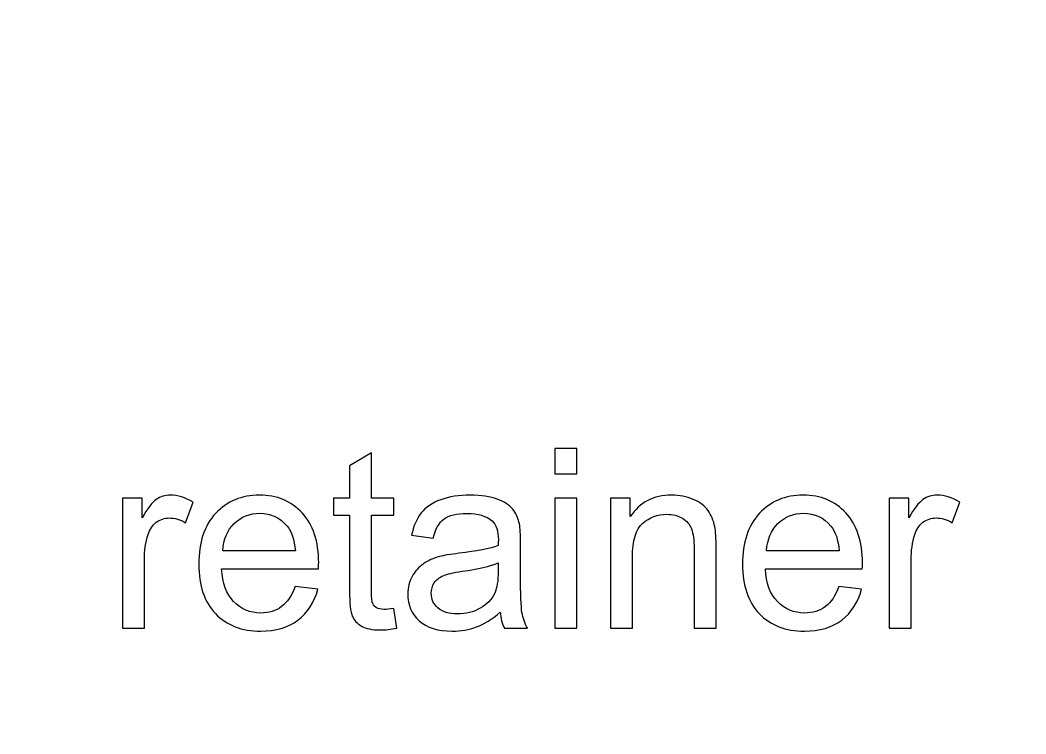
# Model space of a CAD drawing. Header units: centimetres. Extents: x -233 to -82, y 123 to 153.
# Drawn here: x -118.004 to -116.589, y 151.748 to 152.751 of the extents above; entities that cross this region are included whole.
import ezdxf

# ---------------------------------------------------------------- set-up
doc = ezdxf.new("R2010")
doc.units = ezdxf.units.CM
doc.header["$MEASUREMENT"] = 0
doc.layers.add('layer 1', color=7, linetype='Continuous')

msp = doc.modelspace()

# ---------------------------------------------------------------- linework, layer by layer
at = {"layer": 'layer 1', "color": 1, "lineweight": 9}
msp.add_open_spline([(-126.51636, 152.75145), (-126.51636, 152.75145), (-129.7739, 152.75145), (-129.7739, 152.75145), (-129.7739, 152.75145), (-129.7739, 152.75145), (-136.26995, 149.00072), (-136.26995, 149.00072), (-136.26995, 149.00072), (-136.26995, 149.00072), (-140.02277, 142.50252), (-140.02277, 142.50252), (-140.02277, 142.50252), (-140.02277, 142.50252), (-140.02277, 134.99898), (-140.02277, 134.99898), (-140.02277, 134.99898), (-140.02277, 134.99898), (-136.26995, 128.50081), (-136.26995, 128.50081), (-136.26995, 128.50081), (-136.26995, 128.50081), (-129.7739, 124.74796), (-129.7739, 124.74796), (-129.7739, 124.74796), (-129.7739, 124.74796), (-122.27036, 124.74796), (-122.27036, 124.74796), (-122.27036, 124.74796), (-122.27036, 124.74796), (-115.77213, 128.50081), (-115.77213, 128.50081), (-115.77213, 128.50081), (-115.77213, 128.50081), (-112.02146, 134.99898), (-112.02146, 134.99898), (-112.02146, 134.99898), (-112.02146, 134.99898), (-112.02146, 142.50252), (-112.02146, 142.50252), (-112.02146, 142.50252), (-112.02146, 142.50252), (-115.77213, 149.00072), (-115.77213, 149.00072), (-115.77213, 149.00072), (-115.77213, 149.00072), (-122.27036, 152.75145), (-122.27036, 152.75145), (-122.27036, 152.75145), (-122.27036, 152.75145), (-125.51514, 152.75145), (-125.51514, 152.75145)], degree=3, knots=[0, 0, 0, 0, 0.0714286, 0.0714286, 0.0714286, 0.0714286, 0.1428571, 0.1428571, 0.1428571, 0.1428571, 0.2142857, 0.2142857, 0.2142857, 0.2142857, 0.2857143, 0.2857143, 0.2857143, 0.2857143, 0.3571429, 0.3571429, 0.3571429, 0.3571429, 0.4285714, 0.4285714, 0.4285714, 0.4285714, 0.5, 0.5, 0.5, 0.5, 0.5714286, 0.5714286, 0.5714286, 0.5714286, 0.6428571, 0.6428571, 0.6428571, 0.6428571, 0.7142857, 0.7142857, 0.7142857, 0.7142857, 0.7857143, 0.7857143, 0.7857143, 0.7857143, 0.8571429, 0.8571429, 0.8571429, 0.8571429, 1, 1, 1, 1], dxfattribs=at)
at = {"layer": 'layer 1'}
for points, knots in [([(-117.4785, 151.92423), (-117.4785, 151.92423), (-117.4741, 151.89683), (-117.4741, 151.89683), (-117.4741, 151.89683), (-117.4828, 151.89503), (-117.4906, 151.89413), (-117.4975, 151.89413), (-117.4975, 151.89413), (-117.5088, 151.89413), (-117.5175, 151.89593), (-117.5237, 151.89953), (-117.5237, 151.89953), (-117.5299, 151.90303), (-117.5343, 151.90773), (-117.5368, 151.91353), (-117.5368, 151.91353), (-117.5393, 151.91933), (-117.5406, 151.93153), (-117.5406, 151.95013), (-117.5406, 151.95013), (-117.5406, 151.95013), (-117.5406, 152.05533), (-117.5406, 152.05533), (-117.5406, 152.05533), (-117.5406, 152.05533), (-117.5633, 152.05533), (-117.5633, 152.05533), (-117.5633, 152.05533), (-117.5633, 152.05533), (-117.5633, 152.07943), (-117.5633, 152.07943), (-117.5633, 152.07943), (-117.5633, 152.07943), (-117.5406, 152.07943), (-117.5406, 152.07943), (-117.5406, 152.07943), (-117.5406, 152.07943), (-117.5406, 152.12473), (-117.5406, 152.12473), (-117.5406, 152.12473), (-117.5406, 152.12473), (-117.5097, 152.14333), (-117.5097, 152.14333), (-117.5097, 152.14333), (-117.5097, 152.14333), (-117.5097, 152.07943), (-117.5097, 152.07943), (-117.5097, 152.07943), (-117.5097, 152.07943), (-117.4785, 152.07943), (-117.4785, 152.07943), (-117.4785, 152.07943), (-117.4785, 152.07943), (-117.4785, 152.05533), (-117.4785, 152.05533), (-117.4785, 152.05533), (-117.4785, 152.05533), (-117.5097, 152.05533), (-117.5097, 152.05533), (-117.5097, 152.05533), (-117.5097, 152.05533), (-117.5097, 151.94833), (-117.5097, 151.94833), (-117.5097, 151.94833), (-117.5097, 151.93953), (-117.5092, 151.93383), (-117.5081, 151.93133), (-117.5081, 151.93133), (-117.507, 151.92883), (-117.5052, 151.92683), (-117.5027, 151.92533), (-117.5027, 151.92533), (-117.5002, 151.92383), (-117.4967, 151.92303), (-117.4922, 151.92303), (-117.4922, 151.92303), (-117.4887, 151.92303), (-117.4842, 151.92343), (-117.4785, 151.92423)], [0, 0, 0, 0, 0.047619, 0.047619, 0.047619, 0.047619, 0.0952381, 0.0952381, 0.0952381, 0.0952381, 0.1428571, 0.1428571, 0.1428571, 0.1428571, 0.1904762, 0.1904762, 0.1904762, 0.1904762, 0.2380952, 0.2380952, 0.2380952, 0.2380952, 0.2857143, 0.2857143, 0.2857143, 0.2857143, 0.3333333, 0.3333333, 0.3333333, 0.3333333, 0.3809524, 0.3809524, 0.3809524, 0.3809524, 0.4285714, 0.4285714, 0.4285714, 0.4285714, 0.4761905, 0.4761905, 0.4761905, 0.4761905, 0.5238095, 0.5238095, 0.5238095, 0.5238095, 0.5714286, 0.5714286, 0.5714286, 0.5714286, 0.6190476, 0.6190476, 0.6190476, 0.6190476, 0.6666667, 0.6666667, 0.6666667, 0.6666667, 0.7142857, 0.7142857, 0.7142857, 0.7142857, 0.7619048, 0.7619048, 0.7619048, 0.7619048, 0.8095238, 0.8095238, 0.8095238, 0.8095238, 0.8571429, 0.8571429, 0.8571429, 0.8571429, 0.9047619, 0.9047619, 0.9047619, 0.9047619, 1, 1, 1, 1]), ([(-117.2519, 152.11343), (-117.2519, 152.11343), (-117.2519, 152.14903), (-117.2519, 152.14903), (-117.2519, 152.14903), (-117.2519, 152.14903), (-117.2209, 152.14903), (-117.2209, 152.14903), (-117.2209, 152.14903), (-117.2209, 152.14903), (-117.2209, 152.11343), (-117.2209, 152.11343), (-117.2209, 152.11343), (-117.2209, 152.11343), (-117.2519, 152.11343), (-117.2519, 152.11343)], [0, 0, 0, 0, 0.2, 0.2, 0.2, 0.2, 0.4, 0.4, 0.4, 0.4, 0.6, 0.6, 0.6, 0.6, 1, 1, 1, 1]), ([(-117.8603, 151.89653), (-117.8603, 151.89653), (-117.8603, 152.07943), (-117.8603, 152.07943), (-117.8603, 152.07943), (-117.8603, 152.07943), (-117.8324, 152.07943), (-117.8324, 152.07943), (-117.8324, 152.07943), (-117.8324, 152.07943), (-117.8324, 152.05173), (-117.8324, 152.05173), (-117.8324, 152.05173), (-117.8253, 152.06473), (-117.8187, 152.07333), (-117.8126, 152.07743), (-117.8126, 152.07743), (-117.8066, 152.08153), (-117.8, 152.08363), (-117.7928, 152.08363), (-117.7928, 152.08363), (-117.7823, 152.08363), (-117.7717, 152.08033), (-117.7609, 152.07363), (-117.7609, 152.07363), (-117.7609, 152.07363), (-117.7716, 152.04483), (-117.7716, 152.04483), (-117.7716, 152.04483), (-117.7791, 152.04933), (-117.7867, 152.05153), (-117.7943, 152.05153), (-117.7943, 152.05153), (-117.8011, 152.05153), (-117.8072, 152.04953), (-117.8126, 152.04543), (-117.8126, 152.04543), (-117.818, 152.04133), (-117.8218, 152.03573), (-117.8241, 152.02843), (-117.8241, 152.02843), (-117.8276, 152.01743), (-117.8293, 152.00543), (-117.8293, 151.99233), (-117.8293, 151.99233), (-117.8293, 151.99233), (-117.8293, 151.89653), (-117.8293, 151.89653), (-117.8293, 151.89653), (-117.8293, 151.89653), (-117.8603, 151.89653), (-117.8603, 151.89653)], [0, 0, 0, 0, 0.0714286, 0.0714286, 0.0714286, 0.0714286, 0.1428571, 0.1428571, 0.1428571, 0.1428571, 0.2142857, 0.2142857, 0.2142857, 0.2142857, 0.2857143, 0.2857143, 0.2857143, 0.2857143, 0.3571429, 0.3571429, 0.3571429, 0.3571429, 0.4285714, 0.4285714, 0.4285714, 0.4285714, 0.5, 0.5, 0.5, 0.5, 0.5714286, 0.5714286, 0.5714286, 0.5714286, 0.6428571, 0.6428571, 0.6428571, 0.6428571, 0.7142857, 0.7142857, 0.7142857, 0.7142857, 0.7857143, 0.7857143, 0.7857143, 0.7857143, 0.8571429, 0.8571429, 0.8571429, 0.8571429, 1, 1, 1, 1]), ([(-117.6172, 151.95543), (-117.6172, 151.95543), (-117.5852, 151.95143), (-117.5852, 151.95143), (-117.5852, 151.95143), (-117.5903, 151.93273), (-117.5996, 151.91823), (-117.6133, 151.90793), (-117.6133, 151.90793), (-117.627, 151.89763), (-117.6444, 151.89243), (-117.6656, 151.89243), (-117.6656, 151.89243), (-117.6924, 151.89243), (-117.7136, 151.90063), (-117.7293, 151.91713), (-117.7293, 151.91713), (-117.745, 151.93363), (-117.7528, 151.95673), (-117.7528, 151.98643), (-117.7528, 151.98643), (-117.7528, 152.01723), (-117.7449, 152.04113), (-117.729, 152.05813), (-117.729, 152.05813), (-117.7131, 152.07513), (-117.6926, 152.08363), (-117.6673, 152.08363), (-117.6673, 152.08363), (-117.6429, 152.08363), (-117.6229, 152.07533), (-117.6074, 152.05863), (-117.6074, 152.05863), (-117.5919, 152.04193), (-117.5841, 152.01853), (-117.5841, 151.98833), (-117.5841, 151.98833), (-117.5841, 151.98653), (-117.5842, 151.98373), (-117.5843, 151.98003), (-117.5843, 151.98003), (-117.5843, 151.98003), (-117.7207, 151.98003), (-117.7207, 151.98003), (-117.7207, 151.98003), (-117.7196, 151.95993), (-117.7139, 151.94463), (-117.7037, 151.93393), (-117.7037, 151.93393), (-117.6935, 151.92323), (-117.6807, 151.91793), (-117.6654, 151.91793), (-117.6654, 151.91793), (-117.6541, 151.91793), (-117.6444, 151.92093), (-117.6363, 151.92693), (-117.6363, 151.92693), (-117.6283, 151.93283), (-117.6219, 151.94233), (-117.6172, 151.95543)], [0, 0, 0, 0, 0.0625, 0.0625, 0.0625, 0.0625, 0.125, 0.125, 0.125, 0.125, 0.1875, 0.1875, 0.1875, 0.1875, 0.25, 0.25, 0.25, 0.25, 0.3125, 0.3125, 0.3125, 0.3125, 0.375, 0.375, 0.375, 0.375, 0.4375, 0.4375, 0.4375, 0.4375, 0.5, 0.5, 0.5, 0.5, 0.5625, 0.5625, 0.5625, 0.5625, 0.625, 0.625, 0.625, 0.625, 0.6875, 0.6875, 0.6875, 0.6875, 0.75, 0.75, 0.75, 0.75, 0.8125, 0.8125, 0.8125, 0.8125, 0.875, 0.875, 0.875, 0.875, 1, 1, 1, 1]), ([(-117.3289, 151.91913), (-117.3404, 151.90933), (-117.3514, 151.90243), (-117.362, 151.89843), (-117.362, 151.89843), (-117.3727, 151.89443), (-117.3841, 151.89243), (-117.3962, 151.89243), (-117.3962, 151.89243), (-117.4163, 151.89243), (-117.4318, 151.89733), (-117.4426, 151.90713), (-117.4426, 151.90713), (-117.4534, 151.91693), (-117.4588, 151.92943), (-117.4588, 151.94473), (-117.4588, 151.94473), (-117.4588, 151.95373), (-117.4567, 151.96193), (-117.4526, 151.96933), (-117.4526, 151.96933), (-117.4485, 151.97673), (-117.4432, 151.98263), (-117.4366, 151.98713), (-117.4366, 151.98713), (-117.43, 151.99163), (-117.4226, 151.99503), (-117.4143, 151.99733), (-117.4143, 151.99733), (-117.4082, 151.99893), (-117.3991, 152.00043), (-117.3868, 152.00193), (-117.3868, 152.00193), (-117.3617, 152.00493), (-117.3433, 152.00853), (-117.3315, 152.01263), (-117.3315, 152.01263), (-117.3314, 152.01693), (-117.3313, 152.01963), (-117.3313, 152.02073), (-117.3313, 152.02073), (-117.3313, 152.03333), (-117.3342, 152.04223), (-117.3401, 152.04743), (-117.3401, 152.04743), (-117.348, 152.05443), (-117.3598, 152.05793), (-117.3754, 152.05793), (-117.3754, 152.05793), (-117.39, 152.05793), (-117.4008, 152.05543), (-117.4077, 152.05033), (-117.4077, 152.05033), (-117.4146, 152.04523), (-117.4198, 152.03613), (-117.4231, 152.02313), (-117.4231, 152.02313), (-117.4231, 152.02313), (-117.4534, 152.02723), (-117.4534, 152.02723), (-117.4534, 152.02723), (-117.4507, 152.04023), (-117.4461, 152.05073), (-117.4398, 152.05873), (-117.4398, 152.05873), (-117.4335, 152.06663), (-117.4243, 152.07283), (-117.4124, 152.07713), (-117.4124, 152.07713), (-117.4005, 152.08143), (-117.3866, 152.08363), (-117.3709, 152.08363), (-117.3709, 152.08363), (-117.3553, 152.08363), (-117.3426, 152.08183), (-117.3328, 152.07813), (-117.3328, 152.07813), (-117.3231, 152.07443), (-117.3159, 152.06973), (-117.3113, 152.06423), (-117.3113, 152.06423), (-117.3067, 152.05863), (-117.3035, 152.05163), (-117.3017, 152.04313), (-117.3017, 152.04313), (-117.3006, 152.03783), (-117.3001, 152.02833), (-117.3001, 152.01453), (-117.3001, 152.01453), (-117.3001, 152.01453), (-117.3001, 151.97323), (-117.3001, 151.97323), (-117.3001, 151.97323), (-117.3001, 151.94433), (-117.2994, 151.92613), (-117.2981, 151.91853), (-117.2981, 151.91853), (-117.2968, 151.91083), (-117.2942, 151.90353), (-117.2903, 151.89653), (-117.2903, 151.89653), (-117.2903, 151.89653), (-117.3227, 151.89653), (-117.3227, 151.89653), (-117.3227, 151.89653), (-117.3259, 151.90293), (-117.328, 151.91043), (-117.3289, 151.91913)], [0, 0, 0, 0, 0.0357143, 0.0357143, 0.0357143, 0.0357143, 0.0714286, 0.0714286, 0.0714286, 0.0714286, 0.1071429, 0.1071429, 0.1071429, 0.1071429, 0.1428571, 0.1428571, 0.1428571, 0.1428571, 0.1785714, 0.1785714, 0.1785714, 0.1785714, 0.2142857, 0.2142857, 0.2142857, 0.2142857, 0.25, 0.25, 0.25, 0.25, 0.2857143, 0.2857143, 0.2857143, 0.2857143, 0.3214286, 0.3214286, 0.3214286, 0.3214286, 0.3571429, 0.3571429, 0.3571429, 0.3571429, 0.3928571, 0.3928571, 0.3928571, 0.3928571, 0.4285714, 0.4285714, 0.4285714, 0.4285714, 0.4642857, 0.4642857, 0.4642857, 0.4642857, 0.5, 0.5, 0.5, 0.5, 0.5357143, 0.5357143, 0.5357143, 0.5357143, 0.5714286, 0.5714286, 0.5714286, 0.5714286, 0.6071429, 0.6071429, 0.6071429, 0.6071429, 0.6428571, 0.6428571, 0.6428571, 0.6428571, 0.6785714, 0.6785714, 0.6785714, 0.6785714, 0.7142857, 0.7142857, 0.7142857, 0.7142857, 0.75, 0.75, 0.75, 0.75, 0.7857143, 0.7857143, 0.7857143, 0.7857143, 0.8214286, 0.8214286, 0.8214286, 0.8214286, 0.8571429, 0.8571429, 0.8571429, 0.8571429, 0.8928571, 0.8928571, 0.8928571, 0.8928571, 0.9285714, 0.9285714, 0.9285714, 0.9285714, 1, 1, 1, 1]), ([(-117.1736, 151.89653), (-117.1736, 151.89653), (-117.1736, 152.07943), (-117.1736, 152.07943), (-117.1736, 152.07943), (-117.1736, 152.07943), (-117.1457, 152.07943), (-117.1457, 152.07943), (-117.1457, 152.07943), (-117.1457, 152.07943), (-117.1457, 152.05343), (-117.1457, 152.05343), (-117.1457, 152.05343), (-117.1323, 152.07353), (-117.1129, 152.08363), (-117.0875, 152.08363), (-117.0875, 152.08363), (-117.0765, 152.08363), (-117.0664, 152.08163), (-117.0571, 152.07773), (-117.0571, 152.07773), (-117.0478, 152.07373), (-117.0409, 152.06853), (-117.0363, 152.06213), (-117.0363, 152.06213), (-117.0318, 152.05563), (-117.0286, 152.04803), (-117.0267, 152.03913), (-117.0267, 152.03913), (-117.0256, 152.03343), (-117.025, 152.02333), (-117.025, 152.00903), (-117.025, 152.00903), (-117.025, 152.00903), (-117.025, 151.89653), (-117.025, 151.89653), (-117.025, 151.89653), (-117.025, 151.89653), (-117.056, 151.89653), (-117.056, 151.89653), (-117.056, 151.89653), (-117.056, 151.89653), (-117.056, 152.00783), (-117.056, 152.00783), (-117.056, 152.00783), (-117.056, 152.02043), (-117.0572, 152.02983), (-117.0596, 152.03613), (-117.0596, 152.03613), (-117.062, 152.04243), (-117.0663, 152.04743), (-117.0724, 152.05113), (-117.0724, 152.05113), (-117.0786, 152.05483), (-117.0858, 152.05673), (-117.0941, 152.05673), (-117.0941, 152.05673), (-117.1073, 152.05673), (-117.1187, 152.05253), (-117.1282, 152.04413), (-117.1282, 152.04413), (-117.1378, 152.03573), (-117.1426, 152.01983), (-117.1426, 151.99643), (-117.1426, 151.99643), (-117.1426, 151.99643), (-117.1426, 151.89653), (-117.1426, 151.89653), (-117.1426, 151.89653), (-117.1426, 151.89653), (-117.1736, 151.89653), (-117.1736, 151.89653)], [0, 0, 0, 0, 0.0526316, 0.0526316, 0.0526316, 0.0526316, 0.1052632, 0.1052632, 0.1052632, 0.1052632, 0.1578947, 0.1578947, 0.1578947, 0.1578947, 0.2105263, 0.2105263, 0.2105263, 0.2105263, 0.2631579, 0.2631579, 0.2631579, 0.2631579, 0.3157895, 0.3157895, 0.3157895, 0.3157895, 0.3684211, 0.3684211, 0.3684211, 0.3684211, 0.4210526, 0.4210526, 0.4210526, 0.4210526, 0.4736842, 0.4736842, 0.4736842, 0.4736842, 0.5263158, 0.5263158, 0.5263158, 0.5263158, 0.5789474, 0.5789474, 0.5789474, 0.5789474, 0.6315789, 0.6315789, 0.6315789, 0.6315789, 0.6842105, 0.6842105, 0.6842105, 0.6842105, 0.7368421, 0.7368421, 0.7368421, 0.7368421, 0.7894737, 0.7894737, 0.7894737, 0.7894737, 0.8421053, 0.8421053, 0.8421053, 0.8421053, 0.8947368, 0.8947368, 0.8947368, 0.8947368, 1, 1, 1, 1]), ([(-116.8522, 151.95543), (-116.8522, 151.95543), (-116.8202, 151.95143), (-116.8202, 151.95143), (-116.8202, 151.95143), (-116.8253, 151.93273), (-116.8346, 151.91823), (-116.8483, 151.90793), (-116.8483, 151.90793), (-116.862, 151.89763), (-116.8794, 151.89243), (-116.9006, 151.89243), (-116.9006, 151.89243), (-116.9274, 151.89243), (-116.9486, 151.90063), (-116.9643, 151.91713), (-116.9643, 151.91713), (-116.98, 151.93363), (-116.9878, 151.95673), (-116.9878, 151.98643), (-116.9878, 151.98643), (-116.9878, 152.01723), (-116.9799, 152.04113), (-116.964, 152.05813), (-116.964, 152.05813), (-116.9481, 152.07513), (-116.9276, 152.08363), (-116.9023, 152.08363), (-116.9023, 152.08363), (-116.8779, 152.08363), (-116.8579, 152.07533), (-116.8424, 152.05863), (-116.8424, 152.05863), (-116.8269, 152.04193), (-116.8191, 152.01853), (-116.8191, 151.98833), (-116.8191, 151.98833), (-116.8191, 151.98653), (-116.8192, 151.98373), (-116.8193, 151.98003), (-116.8193, 151.98003), (-116.8193, 151.98003), (-116.9557, 151.98003), (-116.9557, 151.98003), (-116.9557, 151.98003), (-116.9546, 151.95993), (-116.9489, 151.94463), (-116.9387, 151.93393), (-116.9387, 151.93393), (-116.9285, 151.92323), (-116.9157, 151.91793), (-116.9004, 151.91793), (-116.9004, 151.91793), (-116.8891, 151.91793), (-116.8794, 151.92093), (-116.8713, 151.92693), (-116.8713, 151.92693), (-116.8633, 151.93283), (-116.8569, 151.94233), (-116.8522, 151.95543)], [0, 0, 0, 0, 0.0625, 0.0625, 0.0625, 0.0625, 0.125, 0.125, 0.125, 0.125, 0.1875, 0.1875, 0.1875, 0.1875, 0.25, 0.25, 0.25, 0.25, 0.3125, 0.3125, 0.3125, 0.3125, 0.375, 0.375, 0.375, 0.375, 0.4375, 0.4375, 0.4375, 0.4375, 0.5, 0.5, 0.5, 0.5, 0.5625, 0.5625, 0.5625, 0.5625, 0.625, 0.625, 0.625, 0.625, 0.6875, 0.6875, 0.6875, 0.6875, 0.75, 0.75, 0.75, 0.75, 0.8125, 0.8125, 0.8125, 0.8125, 0.875, 0.875, 0.875, 0.875, 1, 1, 1, 1]), ([(-116.7816, 151.89653), (-116.7816, 151.89653), (-116.7816, 152.07943), (-116.7816, 152.07943), (-116.7816, 152.07943), (-116.7816, 152.07943), (-116.7537, 152.07943), (-116.7537, 152.07943), (-116.7537, 152.07943), (-116.7537, 152.07943), (-116.7537, 152.05173), (-116.7537, 152.05173), (-116.7537, 152.05173), (-116.7466, 152.06473), (-116.74, 152.07333), (-116.7339, 152.07743), (-116.7339, 152.07743), (-116.7279, 152.08153), (-116.7213, 152.08363), (-116.7141, 152.08363), (-116.7141, 152.08363), (-116.7036, 152.08363), (-116.693, 152.08033), (-116.6822, 152.07363), (-116.6822, 152.07363), (-116.6822, 152.07363), (-116.6929, 152.04483), (-116.6929, 152.04483), (-116.6929, 152.04483), (-116.7004, 152.04933), (-116.708, 152.05153), (-116.7156, 152.05153), (-116.7156, 152.05153), (-116.7224, 152.05153), (-116.7285, 152.04953), (-116.7339, 152.04543), (-116.7339, 152.04543), (-116.7393, 152.04133), (-116.7431, 152.03573), (-116.7454, 152.02843), (-116.7454, 152.02843), (-116.7489, 152.01743), (-116.7506, 152.00543), (-116.7506, 151.99233), (-116.7506, 151.99233), (-116.7506, 151.99233), (-116.7506, 151.89653), (-116.7506, 151.89653), (-116.7506, 151.89653), (-116.7506, 151.89653), (-116.7816, 151.89653), (-116.7816, 151.89653)], [0, 0, 0, 0, 0.0714286, 0.0714286, 0.0714286, 0.0714286, 0.1428571, 0.1428571, 0.1428571, 0.1428571, 0.2142857, 0.2142857, 0.2142857, 0.2142857, 0.2857143, 0.2857143, 0.2857143, 0.2857143, 0.3571429, 0.3571429, 0.3571429, 0.3571429, 0.4285714, 0.4285714, 0.4285714, 0.4285714, 0.5, 0.5, 0.5, 0.5, 0.5714286, 0.5714286, 0.5714286, 0.5714286, 0.6428571, 0.6428571, 0.6428571, 0.6428571, 0.7142857, 0.7142857, 0.7142857, 0.7142857, 0.7857143, 0.7857143, 0.7857143, 0.7857143, 0.8571429, 0.8571429, 0.8571429, 0.8571429, 1, 1, 1, 1]), ([(-117.2519, 151.89653), (-117.2519, 151.89653), (-117.2519, 152.07943), (-117.2519, 152.07943), (-117.2519, 152.07943), (-117.2519, 152.07943), (-117.2209, 152.07943), (-117.2209, 152.07943), (-117.2209, 152.07943), (-117.2209, 152.07943), (-117.2209, 151.89653), (-117.2209, 151.89653), (-117.2209, 151.89653), (-117.2209, 151.89653), (-117.2519, 151.89653), (-117.2519, 151.89653)], [0, 0, 0, 0, 0.2, 0.2, 0.2, 0.2, 0.4, 0.4, 0.4, 0.4, 0.6, 0.6, 0.6, 0.6, 1, 1, 1, 1]), ([(-117.719, 152.00553), (-117.719, 152.00553), (-117.6169, 152.00553), (-117.6169, 152.00553), (-117.6169, 152.00553), (-117.6182, 152.02093), (-117.6221, 152.03253), (-117.6286, 152.04023), (-117.6286, 152.04023), (-117.6385, 152.05213), (-117.6513, 152.05813), (-117.667, 152.05813), (-117.667, 152.05813), (-117.6813, 152.05813), (-117.6932, 152.05333), (-117.7029, 152.04383), (-117.7029, 152.04383), (-117.7126, 152.03433), (-117.718, 152.02153), (-117.719, 152.00553)], [0, 0, 0, 0, 0.1666667, 0.1666667, 0.1666667, 0.1666667, 0.3333333, 0.3333333, 0.3333333, 0.3333333, 0.5, 0.5, 0.5, 0.5, 0.6666667, 0.6666667, 0.6666667, 0.6666667, 1, 1, 1, 1]), ([(-116.954, 152.00553), (-116.954, 152.00553), (-116.8519, 152.00553), (-116.8519, 152.00553), (-116.8519, 152.00553), (-116.8532, 152.02093), (-116.8571, 152.03253), (-116.8636, 152.04023), (-116.8636, 152.04023), (-116.8735, 152.05213), (-116.8863, 152.05813), (-116.902, 152.05813), (-116.902, 152.05813), (-116.9163, 152.05813), (-116.9282, 152.05333), (-116.9379, 152.04383), (-116.9379, 152.04383), (-116.9476, 152.03433), (-116.953, 152.02153), (-116.954, 152.00553)], [0, 0, 0, 0, 0.1666667, 0.1666667, 0.1666667, 0.1666667, 0.3333333, 0.3333333, 0.3333333, 0.3333333, 0.5, 0.5, 0.5, 0.5, 0.6666667, 0.6666667, 0.6666667, 0.6666667, 1, 1, 1, 1]), ([(-117.3315, 151.98833), (-117.3427, 151.98373), (-117.3596, 151.97983), (-117.3821, 151.97663), (-117.3821, 151.97663), (-117.3948, 151.97473), (-117.4038, 151.97273), (-117.4091, 151.97043), (-117.4091, 151.97043), (-117.4144, 151.96813), (-117.4185, 151.96483), (-117.4214, 151.96043), (-117.4214, 151.96043), (-117.4243, 151.95593), (-117.4257, 151.95103), (-117.4257, 151.94563), (-117.4257, 151.94563), (-117.4257, 151.93733), (-117.4226, 151.93053), (-117.4163, 151.92503), (-117.4163, 151.92503), (-117.41, 151.91953), (-117.4009, 151.91673), (-117.3888, 151.91673), (-117.3888, 151.91673), (-117.3769, 151.91673), (-117.3662, 151.91933), (-117.3569, 151.92453), (-117.3569, 151.92453), (-117.3476, 151.92973), (-117.3408, 151.93683), (-117.3365, 151.94593), (-117.3365, 151.94593), (-117.3332, 151.95293), (-117.3315, 151.96323), (-117.3315, 151.97693), (-117.3315, 151.97693), (-117.3315, 151.97693), (-117.3315, 151.98833), (-117.3315, 151.98833)], [0, 0, 0, 0, 0.0909091, 0.0909091, 0.0909091, 0.0909091, 0.1818182, 0.1818182, 0.1818182, 0.1818182, 0.2727273, 0.2727273, 0.2727273, 0.2727273, 0.3636364, 0.3636364, 0.3636364, 0.3636364, 0.4545455, 0.4545455, 0.4545455, 0.4545455, 0.5454545, 0.5454545, 0.5454545, 0.5454545, 0.6363636, 0.6363636, 0.6363636, 0.6363636, 0.7272727, 0.7272727, 0.7272727, 0.7272727, 0.8181818, 0.8181818, 0.8181818, 0.8181818, 1, 1, 1, 1])]:
    msp.add_open_spline(points, degree=3, knots=knots, dxfattribs=at)

doc.saveas('drawing.dxf')
